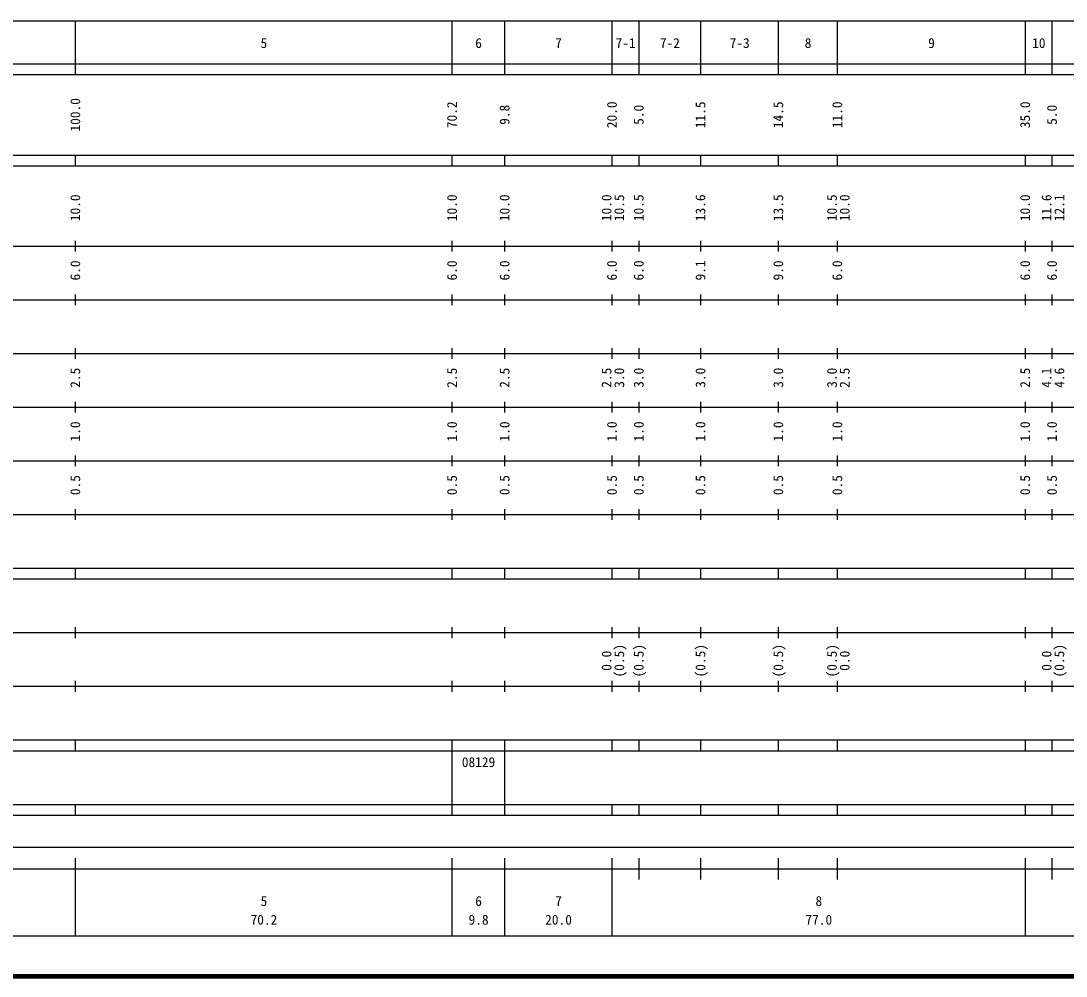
# Model space of a CAD drawing. Units: millimetres on the paper, enlarged 1000 times. Extents: x 40000 to 680000, y 20000 to 380000.
# Drawn here: x 257815 to 452580, y 20000 to 198000 of the extents above; entities that cross this region are included whole.
import ezdxf
from ezdxf.enums import TextEntityAlignment as Align

# ---------------------------------------------------------------- set-up
doc = ezdxf.new("R2010")
doc.units = ezdxf.units.MM
doc.header["$LTSCALE"] = 1000
doc.layers.add('M-TTL', color=2, linetype='Continuous', lineweight=140)
doc.layers.add('M-TTL-BAND', color=7, linetype='Continuous', lineweight=25)
doc.styles.add('ＭＳ ゴシック', font='')
doc.styles.get('ＭＳ ゴシック').set_extended_font_data('MS Gothic')

msp = doc.modelspace()

# ---------------------------------------------------------------- linework, layer by layer
at = {"layer": 'M-TTL'}
msp.add_line((40000, 20000), (680000, 20000), dxfattribs=at)
at = {"layer": 'M-TTL-BAND'}
for p, q in [((68000, 198000), (579000, 198000)), ((268000, 188000), (268000, 198000)), ((338200, 188000), (338200, 198000)), ((348000, 188000), (348000, 198000)), ((368000, 188000), (368000, 198000)), ((373000, 188000), (373000, 198000)), ((384500, 188000), (384500, 198000)), ((399000, 188000), (399000, 198000)), ((410000, 188000), (410000, 198000)), ((445000, 188000), (445000, 198000)), ((450000, 188000), (450000, 198000)), ((40000, 190000), (579000, 190000)), ((40000, 188000), (579000, 188000)), ((40000, 173000), (579000, 173000)), ((268000, 171000), (268000, 173000)), ((338200, 171000), (338200, 173000)), ((348000, 171000), (348000, 173000)), ((368000, 171000), (368000, 173000)), ((373000, 171000), (373000, 173000)), ((384500, 171000), (384500, 173000)), ((399000, 171000), (399000, 173000)), ((410000, 171000), (410000, 173000)), ((445000, 171000), (445000, 173000)), ((450000, 171000), (450000, 173000)), ((40000, 171000), (579000, 171000)), ((40000, 156000), (579000, 156000)), ((268000, 155000), (268000, 157000)), ((338200, 155000), (338200, 157000)), ((348000, 155000), (348000, 157000)), ((368000, 155000), (368000, 157000)), ((373000, 155000), (373000, 157000)), ((384500, 155000), (384500, 157000)), ((399000, 155000), (399000, 157000)), ((410000, 155000), (410000, 157000)), ((445000, 155000), (445000, 157000)), ((450000, 155000), (450000, 157000)), ((268000, 145000), (268000, 147000)), ((338200, 145000), (338200, 147000)), ((348000, 145000), (348000, 147000)), ((368000, 145000), (368000, 147000)), ((373000, 145000), (373000, 147000)), ((384500, 145000), (384500, 147000)), ((399000, 145000), (399000, 147000)), ((410000, 145000), (410000, 147000)), ((445000, 145000), (445000, 147000)), ((450000, 145000), (450000, 147000)), ((46000, 146000), (579000, 146000)), ((268000, 135000), (268000, 137000)), ((338200, 135000), (338200, 137000)), ((348000, 135000), (348000, 137000)), ((368000, 135000), (368000, 137000)), ((373000, 135000), (373000, 137000)), ((384500, 135000), (384500, 137000)), ((399000, 135000), (399000, 137000)), ((410000, 135000), (410000, 137000)), ((445000, 135000), (445000, 137000)), ((450000, 135000), (450000, 137000)), ((52000, 136000), (579000, 136000)), ((268000, 125000), (268000, 127000)), ((338200, 125000), (338200, 127000)), ((348000, 125000), (348000, 127000)), ((368000, 125000), (368000, 127000)), ((373000, 125000), (373000, 127000)), ((384500, 125000), (384500, 127000)), ((399000, 125000), (399000, 127000)), ((410000, 125000), (410000, 127000)), ((445000, 125000), (445000, 127000)), ((450000, 125000), (450000, 127000)), ((46000, 126000), (579000, 126000)), ((268000, 115000), (268000, 117000)), ((338200, 115000), (338200, 117000)), ((348000, 115000), (348000, 117000)), ((368000, 115000), (368000, 117000)), ((373000, 115000), (373000, 117000)), ((384500, 115000), (384500, 117000)), ((399000, 115000), (399000, 117000)), ((410000, 115000), (410000, 117000)), ((445000, 115000), (445000, 117000)), ((450000, 115000), (450000, 117000)), ((52000, 116000), (579000, 116000)), ((46000, 106000), (579000, 106000)), ((268000, 105000), (268000, 107000)), ((338200, 105000), (338200, 107000)), ((348000, 105000), (348000, 107000)), ((368000, 105000), (368000, 107000)), ((373000, 105000), (373000, 107000)), ((384500, 105000), (384500, 107000)), ((399000, 105000), (399000, 107000)), ((410000, 105000), (410000, 107000)), ((445000, 105000), (445000, 107000)), ((450000, 105000), (450000, 107000)), ((40000, 96000), (579000, 96000)), ((268000, 94000), (268000, 96000)), ((338200, 94000), (338200, 96000)), ((348000, 94000), (348000, 96000)), ((368000, 94000), (368000, 96000)), ((373000, 94000), (373000, 96000)), ((384500, 94000), (384500, 96000)), ((399000, 94000), (399000, 96000)), ((410000, 94000), (410000, 96000)), ((445000, 94000), (445000, 96000)), ((450000, 94000), (450000, 96000)), ((40000, 94000), (579000, 94000)), ((49000, 84000), (579000, 84000)), ((268000, 83000), (268000, 85000)), ((338200, 83000), (338200, 85000)), ((348000, 83000), (348000, 85000)), ((368000, 83000), (368000, 85000)), ((373000, 83000), (373000, 85000)), ((384500, 83000), (384500, 85000)), ((399000, 83000), (399000, 85000)), ((410000, 83000), (410000, 85000)), ((445000, 83000), (445000, 85000)), ((450000, 83000), (450000, 85000)), ((268000, 73000), (268000, 75000)), ((338200, 73000), (338200, 75000)), ((348000, 73000), (348000, 75000)), ((368000, 73000), (368000, 75000)), ((373000, 73000), (373000, 75000)), ((384500, 73000), (384500, 75000)), ((399000, 73000), (399000, 75000)), ((410000, 73000), (410000, 75000)), ((445000, 73000), (445000, 75000)), ((450000, 73000), (450000, 75000)), ((40000, 74000), (579000, 74000)), ((40000, 64000), (579000, 64000)), ((268000, 62000), (268000, 64000)), ((338200, 62000), (338200, 64000)), ((348000, 62000), (348000, 64000)), ((368000, 62000), (368000, 64000)), ((373000, 62000), (373000, 64000)), ((384500, 62000), (384500, 64000)), ((399000, 62000), (399000, 64000)), ((410000, 62000), (410000, 64000)), ((445000, 62000), (445000, 64000)), ((450000, 62000), (450000, 64000)), ((40000, 62000), (579000, 62000)), ((338200, 52000), (338200, 62000)), ((348000, 52000), (348000, 62000)), ((40000, 52000), (579000, 52000)), ((268000, 50000), (268000, 52000)), ((338200, 50000), (338200, 52000)), ((348000, 50000), (348000, 52000)), ((368000, 50000), (368000, 52000)), ((373000, 50000), (373000, 52000)), ((384500, 50000), (384500, 52000)), ((399000, 50000), (399000, 52000)), ((410000, 50000), (410000, 52000)), ((445000, 50000), (445000, 52000)), ((450000, 50000), (450000, 52000)), ((40000, 50000), (579000, 50000)), ((71000, 44000), (565000, 44000)), ((268000, 27500), (268000, 42000)), ((338200, 27500), (338200, 42000)), ((348000, 27500), (348000, 42000)), ((368000, 27500), (368000, 42000)), ((373000, 38000), (373000, 42000)), ((384500, 38000), (384500, 42000)), ((399000, 38000), (399000, 42000)), ((410000, 38000), (410000, 42000)), ((445000, 27500), (445000, 42000)), ((450000, 38000), (450000, 42000)), ((40000, 40000), (579000, 40000)), ((68000, 27500), (579000, 27500))]:
    msp.add_line(p, q, dxfattribs=at)

# ---------------------------------------------------------------- texts
at = {"layer": 'M-TTL-BAND', "style": 'ＭＳ ゴシック'}
for s, p in [('6', (343100, 192405)), ('7-2', (378750, 192405)), ('7-3', (391750, 192405)), ('8', (404500, 192405)), ('9', (427500, 192405)), ('10', (447500, 192405)), ('5', (303100, 192405)), ('7', (358000, 192405)), ('7-1', (370500, 192405)), ('5', (303100, 32523)), ('6', (343100, 32523)), ('7', (358000, 32523)), ('8', (406500, 32523)), ('70.2', (303100, 29033)), ('9.8', (343100, 29033)), ('20.0', (358000, 29033)), ('77.0', (406500, 29033))]:
    msp.add_text(s, height=1833, dxfattribs=at).set_placement(p, align=Align.BOTTOM_CENTER)
for s, p in [('100.0', (269406, 180500)), ('70.2', (339606, 180500)), ('9.8', (349406, 180500)), ('20.0', (369406, 180500)), ('5.0', (374406, 180500)), ('11.5', (385906, 180500)), ('14.5', (400406, 180500)), ('11.0', (411406, 180500)), ('35.0', (446406, 180500)), ('5.0', (451406, 180500)), ('10.0', (269406, 163174)), ('10.0', (339606, 163174)), ('10.0', (349406, 163174)), ('10.0', (368406, 163174)), ('10.5', (370776, 163174)), ('10.5', (374406, 163174)), ('13.6', (385906, 163174)), ('13.5', (400406, 163174)), ('10.5', (410406, 163174)), ('10.0', (412776, 163174)), ('10.0', (446406, 163174)), ('11.6', (450406, 163174)), ('12.1', (452776, 163174)), ('6.0', (269406, 151500)), ('6.0', (339606, 151500)), ('6.0', (349406, 151500)), ('6.0', (369406, 151500)), ('6.0', (374406, 151500)), ('9.1', (385906, 151500)), ('9.0', (400406, 151500)), ('6.0', (411406, 151500)), ('6.0', (446406, 151500)), ('6.0', (451406, 151500)), ('2.5', (269406, 131500)), ('2.5', (339606, 131500)), ('2.5', (349406, 131500)), ('2.5', (368406, 131500)), ('3.0', (370776, 131500)), ('3.0', (374406, 131500)), ('3.0', (385906, 131500)), ('3.0', (400406, 131500)), ('3.0', (410406, 131500)), ('2.5', (412776, 131500)), ('2.5', (446406, 131500)), ('4.1', (450406, 131500)), ('4.6', (452776, 131500)), ('1.0', (269406, 121500)), ('1.0', (339606, 121500)), ('1.0', (349406, 121500)), ('1.0', (369406, 121500)), ('1.0', (374406, 121500)), ('1.0', (385906, 121500)), ('1.0', (400406, 121500)), ('1.0', (411406, 121500)), ('1.0', (446406, 121500)), ('1.0', (451406, 121500)), ('0.5', (269406, 111500)), ('0.5', (339606, 111500)), ('0.5', (349406, 111500)), ('0.5', (369406, 111500)), ('0.5', (374406, 111500)), ('0.5', (385906, 111500)), ('0.5', (400406, 111500)), ('0.5', (411406, 111500)), ('0.5', (446406, 111500)), ('0.5', (451406, 111500)), ('0.0', (368406, 78764)), ('(0.5)', (370776, 78764)), ('(0.5)', (374406, 78764)), ('(0.5)', (385906, 78764)), ('(0.5)', (400406, 78764)), ('(0.5)', (410406, 78764)), ('0.0', (412776, 78764)), ('0.0', (450406, 78764)), ('(0.5)', (452776, 78764))]:
    msp.add_text(s, height=1833, rotation=90, dxfattribs=at).set_placement(p, align=Align.BOTTOM_CENTER)
msp.add_text('08129', height=1833, dxfattribs=at).set_placement((339975, 58405), align=Align.BOTTOM_LEFT)

doc.saveas('drawing.dxf')
